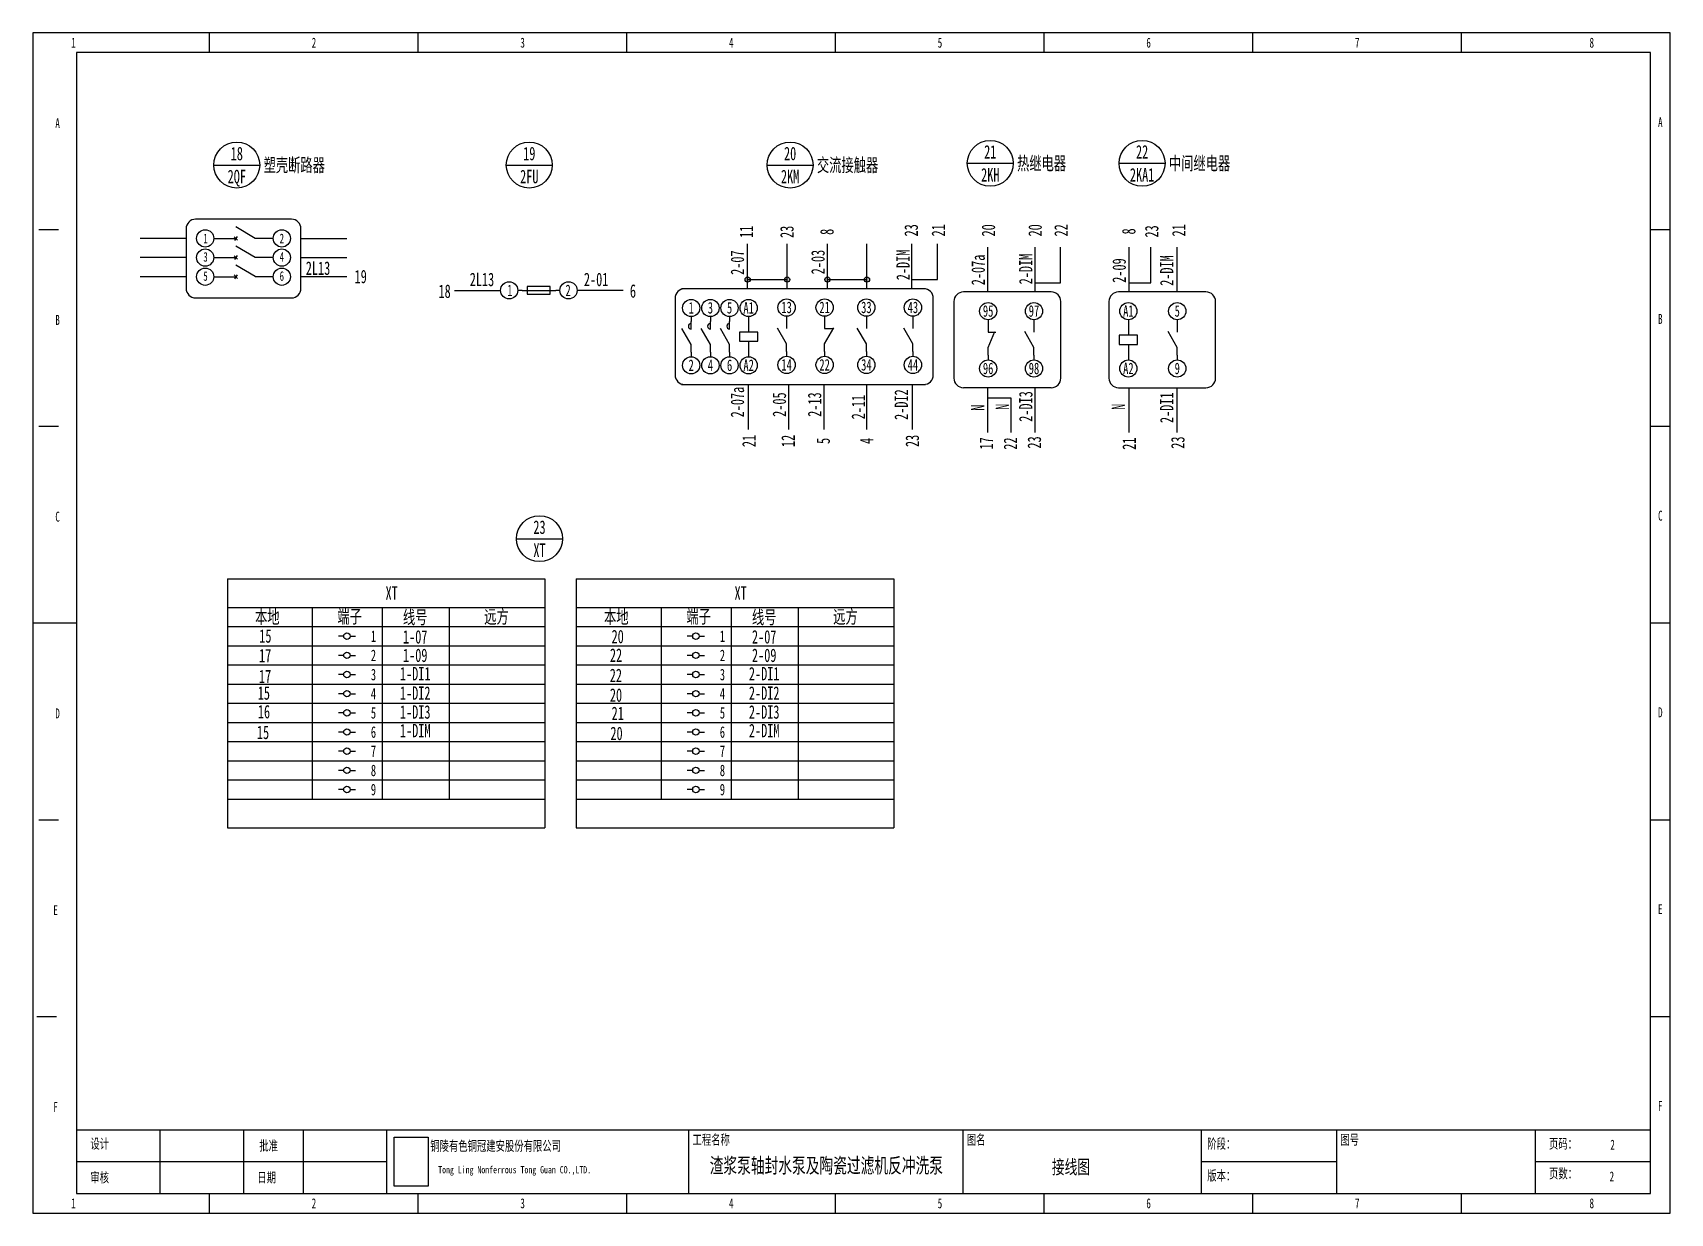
# Model space of a CAD drawing. Header units: millimetres. Extents: x 401220 to 2750366, y -101310 to 943175.
# Drawn here: x 1241176 to 1298163, y -101310 to -60230 of the extents above; entities that cross this region are included whole.
import ezdxf
from ezdxf.enums import TextEntityAlignment as Align

# ---------------------------------------------------------------- set-up
doc = ezdxf.new("R2010")
doc.units = ezdxf.units.MM
doc.layers.add('SW', color=8, linetype='Continuous', lineweight=20)
doc.styles.add('ROM-S', font='NSimSun.ttf', dxfattribs={"width": 0.67})
doc.styles.add('标准', font='NSimSun.ttf', dxfattribs={"width": 0.667})

msp = doc.modelspace()

# ---------------------------------------------------------------- hatches: boundary and pattern name
h = msp.add_hatch(color=256)
h.dxf.hatch_style = 1
h.paths.add_polyline_path([(1266055, -68727), (1266055, -68817.2), (1266145.1, -68817.2, 0.4142136)])
h.paths.add_polyline_path([(1266145.1, -68817.2), (1266055, -68817.2), (1266055, -68907.4, 0.4142136)])
h.paths.add_polyline_path([(1266055, -68817.2), (1266055, -68727, 0.4142136), (1265964.8, -68817.2, 0.4142136), (1266055, -68907.4)])
h.paths.add_polyline_path([(1267430.1, -68727, 0.4142136), (1267340, -68817.2), (1267430.1, -68817.2)])
h.paths.add_polyline_path([(1267430.1, -68817.2), (1267340, -68817.2, 0.4142136), (1267430.1, -68907.4)])
h.paths.add_polyline_path([(1267520.3, -68817.2, 0.4142136), (1267430.1, -68727), (1267430.1, -68907.4, 0.4142136)])
h = msp.add_hatch(color=256)
h.dxf.hatch_style = 1
h.paths.add_polyline_path([(1268832.5, -68727), (1268832.5, -68817.2), (1268922.6, -68817.2, 0.4142136)])
h.paths.add_polyline_path([(1268922.6, -68817.2), (1268832.5, -68817.2), (1268832.5, -68907.4, 0.4142136)])
h.paths.add_polyline_path([(1268832.5, -68817.2), (1268832.5, -68727, 0.4142136), (1268742.3, -68817.2, 0.4142136), (1268832.5, -68907.4)])
h.paths.add_polyline_path([(1270207.6, -68727, 0.4142136), (1270117.5, -68817.2), (1270207.6, -68817.2)])
h.paths.add_polyline_path([(1270207.6, -68817.2), (1270117.5, -68817.2, 0.4142136), (1270207.6, -68907.4)])
h.paths.add_polyline_path([(1270297.8, -68817.2, 0.4142136), (1270207.6, -68727), (1270207.6, -68907.4, 0.4142136)])

# ---------------------------------------------------------------- linework, layer by layer
at = {"ltscale": 4}
for p, q in [((1247331.5, -60921.7), (1247331.5, -60230.1)), ((1254593.2, -60921.7), (1254593.2, -60230.1)), ((1261854.8, -60921.7), (1261854.8, -60230.1)), ((1269116.4, -60921.7), (1269116.4, -60230.1)), ((1276378.1, -60921.7), (1276378.1, -60230.1)), ((1283639.7, -60921.7), (1283639.7, -60230.1)), ((1290901.3, -60921.7), (1290901.3, -60230.1)), ((1241383.9, -67076.7), (1242075.5, -67076.7)), ((1297471.4, -67076.7), (1298163, -67076.7)), ((1241383.9, -73923.4), (1242075.5, -73923.4)), ((1297471.4, -73923.4), (1298163, -73923.4)), ((1241176.4, -80770.1), (1242697.9, -80770.1)), ((1297471.4, -80770.1), (1298163, -80770.1)), ((1251999, -81228.5), (1251811.5, -81228.5)), ((1252224, -81228.5), (1252411.5, -81228.5)), ((1264143.8, -81228.5), (1263956.3, -81228.5)), ((1264368.8, -81228.5), (1264556.3, -81228.5)), ((1251999, -81895.5), (1251811.5, -81895.5)), ((1252224, -81895.5), (1252411.5, -81895.5)), ((1264143.8, -81895.5), (1263956.3, -81895.5)), ((1264368.8, -81895.5), (1264556.3, -81895.5)), ((1251999, -82562.5), (1251811.5, -82562.5)), ((1252224, -82562.5), (1252411.5, -82562.5)), ((1264143.8, -82562.5), (1263956.3, -82562.5)), ((1264368.8, -82562.5), (1264556.3, -82562.5)), ((1251999, -83229.5), (1251811.5, -83229.5)), ((1251999, -83229.5), (1251811.5, -83229.5)), ((1252224, -83229.5), (1252411.5, -83229.5)), ((1252224, -83229.5), (1252411.5, -83229.5)), ((1264143.8, -83229.5), (1263956.3, -83229.5)), ((1264143.8, -83229.5), (1263956.3, -83229.5)), ((1264368.8, -83229.5), (1264556.3, -83229.5)), ((1264368.8, -83229.5), (1264556.3, -83229.5)), ((1251999, -83896.5), (1251811.5, -83896.5)), ((1252224, -83896.5), (1252411.5, -83896.5)), ((1264143.8, -83896.5), (1263956.3, -83896.5)), ((1264368.8, -83896.5), (1264556.3, -83896.5)), ((1251999, -84563.5), (1251811.5, -84563.5)), ((1252224, -84563.5), (1252411.5, -84563.5)), ((1264143.8, -84563.5), (1263956.3, -84563.5)), ((1264368.8, -84563.5), (1264556.3, -84563.5)), ((1251999, -85230.4), (1251811.5, -85230.4)), ((1252224, -85230.4), (1252411.5, -85230.4)), ((1264143.8, -85230.4), (1263956.3, -85230.4)), ((1264368.8, -85230.4), (1264556.3, -85230.4)), ((1251999, -85897.4), (1251811.5, -85897.4)), ((1252224, -85897.4), (1252411.5, -85897.4)), ((1264143.8, -85897.4), (1263956.3, -85897.4)), ((1264368.8, -85897.4), (1264556.3, -85897.4)), ((1251999, -86564.4), (1251811.5, -86564.4)), ((1252224, -86564.4), (1252411.5, -86564.4)), ((1264143.8, -86564.4), (1263956.3, -86564.4)), ((1264368.8, -86564.4), (1264556.3, -86564.4)), ((1241383.9, -87616.8), (1242075.5, -87616.8)), ((1297471.4, -87616.8), (1298163, -87616.8)), ((1241314.8, -94463.5), (1242006.3, -94463.5)), ((1297471.4, -94463.5), (1298163, -94463.5)), ((1242697.9, -98405.5), (1297471.4, -98405.5)), ((1245602.6, -98405.5), (1245602.6, -100618.6)), ((1248507.2, -98405.5), (1248507.2, -100618.6)), ((1250582, -98405.5), (1250582, -100618.6)), ((1253486.6, -98405.5), (1253486.6, -100618.6)), ((1263998.7, -98405.5), (1263998.7, -100618.6)), ((1273542.6, -98405.5), (1273542.6, -100618.6)), ((1281841.6, -98405.5), (1281841.6, -100618.6)), ((1286544.4, -98405.5), (1286544.4, -100618.6)), ((1293460.2, -98405.5), (1293460.2, -100618.6)), ((1242697.9, -99512), (1253486.6, -99512)), ((1281841.6, -99512), (1286544.4, -99512)), ((1293460.2, -99512), (1297471.4, -99512)), ((1247331.5, -101310.2), (1247331.5, -100618.6)), ((1254593.2, -101310.2), (1254593.2, -100618.6)), ((1261854.8, -101310.2), (1261854.8, -100618.6)), ((1269116.4, -101310.2), (1269116.4, -100618.6)), ((1276378.1, -101310.2), (1276378.1, -100618.6)), ((1283639.7, -101310.2), (1283639.7, -100618.6)), ((1290901.3, -101310.2), (1290901.3, -100618.6))]:
    msp.add_line(p, q, dxfattribs=at)
for p, q in [((1247477.9, -64832.7), (1249077.8, -64832.7)), ((1257656, -64832.7), (1259255.9, -64832.7)), ((1266733.6, -64832.7), (1268333.5, -64832.7)), ((1273699.1, -64774), (1275298.9, -64774)), ((1278983.3, -64774), (1280583.2, -64774)), ((1246511.8, -67053.2), (1246511.8, -69122.4)), ((1250178.1, -66719.9), (1246845.1, -66719.9)), ((1248913.8, -67386.5), (1248247.2, -66986.6)), ((1250511.4, -69122.4), (1250511.4, -67053.2)), ((1246511.8, -67386.5), (1244911.9, -67386.5)), ((1247478.3, -67386.5), (1248247.2, -67386.5)), ((1248303.7, -67446.1), (1248190.8, -67327)), ((1248292.7, -67318), (1248203.2, -67458.6)), ((1248913.1, -68051.3), (1248246.5, -67651.4)), ((1249544.8, -67386.5), (1248913.8, -67386.5)), ((1250511.4, -67384.4), (1252111.3, -67384.4)), ((1266055, -69138.4), (1266055, -67576.4)), ((1267433, -69138.4), (1267433, -67576.4)), ((1268832.5, -69138.4), (1268832.5, -67576.4)), ((1270207.6, -69138.4), (1270207.6, -67576.4)), ((1271774, -69138.4), (1271774, -67576.4)), ((1272662.7, -68817.2), (1272662.7, -67576.4)), ((1274419.3, -69248.9), (1274419.3, -67686.9)), ((1276058.8, -69248.9), (1276058.8, -67686.9)), ((1276947.5, -68927.7), (1276947.5, -67686.9)), ((1279336.4, -69248.9), (1279336.4, -67686.9)), ((1280081.5, -68927.7), (1280081.5, -67686.9)), ((1281000.5, -69248.9), (1281000.5, -67686.9)), ((1246511.8, -68053.1), (1244911.9, -68053.1)), ((1247478.3, -68053.1), (1248247.2, -68053.1)), ((1248303, -68110.9), (1248190.1, -67991.8)), ((1248292, -67982.8), (1248202.5, -68123.5)), ((1248913.8, -68717.9), (1248247.2, -68318)), ((1249544.8, -68053.1), (1248913.8, -68053.1)), ((1250511.4, -68051), (1252111.3, -68051)), ((1246511.8, -68719.7), (1244911.9, -68719.7)), ((1247478.3, -68719.7), (1248247.2, -68719.7)), ((1248303.7, -68777.5), (1248190.8, -68658.4)), ((1248292.7, -68649.4), (1248203.2, -68790.1)), ((1249544.8, -68719.7), (1248913.8, -68719.7)), ((1250511.4, -68717.6), (1252111.3, -68717.6)), ((1266055, -68817.2), (1267430.1, -68817.2)), ((1268832.5, -68817.2), (1270207.6, -68817.2)), ((1271774, -68817.2), (1272662.7, -68817.2)), ((1276058.8, -68927.7), (1276947.5, -68927.7)), ((1279336.4, -68927.7), (1280081.5, -68927.7)), ((1246845.1, -69455.7), (1250178.1, -69455.7)), ((1257457.2, -69212.1), (1255857.4, -69212.1)), ((1258203.8, -69194), (1258056.2, -69194)), ((1258203.8, -69194), (1258387.2, -69194)), ((1258387.2, -69060.7), (1258387.2, -69327.3)), ((1259187.2, -69060.7), (1258387.2, -69060.7)), ((1258387.2, -69194), (1259187.2, -69194)), ((1258387.2, -69327.3), (1259187.2, -69327.3)), ((1259187.2, -69327.3), (1259187.2, -69060.7)), ((1259187.2, -69194), (1259379.9, -69194)), ((1259522.8, -69194), (1259379.9, -69194)), ((1260122.3, -69193.4), (1261722.2, -69193.4)), ((1263530, -69471.7), (1263530, -72138.1)), ((1268832.5, -69138.4), (1263751.7, -69138.4)), ((1270564.8, -69138.4), (1265484, -69138.4)), ((1272183.4, -69138.4), (1267102.6, -69138.4)), ((1272183.4, -69138.4), (1267364, -69138.4)), ((1272516.7, -72138.1), (1272516.7, -69471.7)), ((1276622, -69248.9), (1273565.6, -69248.9)), ((1282006.2, -69248.9), (1278963.8, -69248.9)), ((1267411.1, -70093.1), (1267411.1, -70258.9)), ((1268734.2, -70093.1), (1268734.2, -70258.9)), ((1270187.4, -70093.1), (1270187.4, -70258.9)), ((1271806.4, -70093.1), (1271806.4, -70258.9)), ((1273232.3, -69582.2), (1273232.3, -72248.6)), ((1276955.3, -72248.6), (1276955.3, -69582.2)), ((1278630.5, -69582.2), (1278630.5, -72248.6)), ((1282339.5, -72248.6), (1282339.5, -69582.2)), ((1264090.1, -71073.9), (1263770.1, -70519.7)), ((1264090.1, -70108.1), (1264090.1, -70273.9)), ((1264090.1, -70540.6), (1264090.1, -70273.9)), ((1264759.1, -71073.9), (1264439.1, -70519.7)), ((1264759.1, -70108.1), (1264759.1, -70273.9)), ((1264759.1, -70540.6), (1264759.1, -70273.9)), ((1265425.7, -71073.9), (1265105.7, -70519.7)), ((1265425.7, -70108.1), (1265425.7, -70273.9)), ((1265425.7, -70540.6), (1265425.7, -70273.9)), ((1265769.9, -70647.2), (1265769.9, -70967.2)), ((1266409.9, -70647.2), (1265769.9, -70647.2)), ((1266089.9, -70108.1), (1266089.9, -70273.9)), ((1266089.9, -70273.9), (1266089.9, -70647.2)), ((1266409.9, -70967.2), (1266409.9, -70647.2)), ((1267411.1, -71058.9), (1267091.1, -70504.7)), ((1267411.1, -70258.9), (1267411.1, -70525.6)), ((1268734.2, -70258.9), (1268734.2, -70525.6)), ((1268734.2, -71058.9), (1269059.5, -70495.4)), ((1268734.2, -70525.6), (1269042.1, -70525.6)), ((1270187.4, -71058.9), (1269867.4, -70504.7)), ((1270187.4, -70258.9), (1270187.4, -70525.6)), ((1271806.4, -71058.9), (1271486.4, -70504.7)), ((1271806.4, -70258.9), (1271806.4, -70525.6)), ((1274424.8, -70218.6), (1274424.8, -70384.4)), ((1274424.8, -70384.4), (1274424.8, -70651.1)), ((1274424.8, -71184.4), (1274659.1, -70630.2)), ((1274424.8, -70651.1), (1274695.3, -70651.1)), ((1276019.6, -71184.4), (1275699.6, -70630.2)), ((1276019.6, -70218.6), (1276019.6, -70384.4)), ((1276019.6, -70384.4), (1276019.6, -70651.1)), ((1279305, -70218.6), (1279305, -70384.4)), ((1279305, -70384.4), (1279305, -70757.7)), ((1281006, -71184.4), (1280686.1, -70630.2)), ((1281006, -70218.6), (1281006, -70384.4)), ((1281006, -70384.4), (1281006, -70651.1)), ((1264090.1, -71340.5), (1264090.1, -71073.9)), ((1264759.1, -71340.5), (1264759.1, -71073.9)), ((1265425.7, -71340.5), (1265425.7, -71073.9)), ((1265769.9, -70967.2), (1266409.9, -70967.2)), ((1266089.9, -70967.2), (1266089.9, -71340.5)), ((1267411.1, -71325.5), (1267411.1, -71058.9)), ((1268734.2, -71325.5), (1268734.2, -71058.9)), ((1270187.4, -71325.5), (1270187.4, -71058.9)), ((1271806.4, -71325.5), (1271806.4, -71058.9)), ((1274424.8, -71451), (1274424.8, -71184.4)), ((1276019.6, -71451), (1276019.6, -71184.4)), ((1278985, -70757.7), (1278985, -71077.7)), ((1279625, -70757.7), (1278985, -70757.7)), ((1278985, -71077.7), (1279625, -71077.7)), ((1279305, -71077.7), (1279305, -71451)), ((1279625, -71077.7), (1279625, -70757.7)), ((1281006, -71451), (1281006, -71184.4)), ((1264090.1, -71340.5), (1264090.1, -71503.7)), ((1264759.1, -71340.5), (1264759.1, -71503.7)), ((1265425.7, -71340.5), (1265425.7, -71503.7)), ((1266089.9, -71340.5), (1266089.9, -71503.7)), ((1267411.1, -71325.5), (1267411.1, -71488.7)), ((1268734.2, -71325.5), (1268734.2, -71488.7)), ((1270187.4, -71325.5), (1270187.4, -71488.7)), ((1271806.4, -71325.5), (1271806.4, -71488.7)), ((1274424.8, -71451), (1274424.8, -71614.2)), ((1276019.6, -71451), (1276019.6, -71614.2)), ((1279305, -71451), (1279305, -71614.2)), ((1281006, -71451), (1281006, -71614.2)), ((1263751.7, -72471.4), (1268897.9, -72471.4)), ((1265484, -72471.4), (1270630.2, -72471.4)), ((1266087.3, -74033.4), (1266087.3, -72471.4)), ((1267102.6, -72471.4), (1272248.8, -72471.4)), ((1267364, -72471.4), (1272183.4, -72471.4)), ((1267489.7, -74033.4), (1267489.7, -72471.4)), ((1268715.4, -74033.4), (1268715.4, -72471.4)), ((1270207.6, -74033.4), (1270207.6, -72471.4)), ((1271793.6, -74033.4), (1271793.6, -72471.4)), ((1276622, -72581.9), (1273565.6, -72581.9)), ((1274419.3, -74143.9), (1274419.3, -72581.9)), ((1274419.3, -72934.8), (1275213.2, -72934.8)), ((1275213.2, -72934.8), (1275213.2, -74143.9)), ((1276058.8, -74143.9), (1276058.8, -72581.9)), ((1278963.8, -72581.9), (1282006.2, -72581.9)), ((1279336.4, -74143.9), (1279336.4, -72581.9)), ((1281000.5, -74143.9), (1281000.5, -72581.9)), ((1258011.6, -77835.4), (1259611.5, -77835.4)), ((1242697.9, -78907.8), (1242697.9, -80794.2)), ((1247948.2, -79228.7), (1247948.2, -80229.2)), ((1247948.2, -79228.7), (1258620.1, -79228.7)), ((1248330.6, -79228.7), (1259002.5, -79228.7)), ((1259002.5, -79228.7), (1259002.5, -80229.2)), ((1260093, -79228.7), (1260093, -80229.2)), ((1260093, -79228.7), (1270764.9, -79228.7)), ((1260475.4, -79228.7), (1271147.3, -79228.7)), ((1271147.3, -79228.7), (1271147.3, -80229.2)), ((1247948.2, -80229.2), (1259002.5, -80229.2)), ((1247948.2, -80229.2), (1247948.2, -80896.2)), ((1250898.8, -80229.2), (1250898.8, -80896.2)), ((1253333.1, -80229.2), (1253333.1, -80896.2)), ((1255668.6, -80229.2), (1255668.6, -80896.2)), ((1259002.5, -80229.2), (1259002.5, -80896.2)), ((1260093, -80229.2), (1271147.3, -80229.2)), ((1260093, -80229.2), (1260093, -80896.2)), ((1263043.6, -80229.2), (1263043.6, -80896.2)), ((1265477.9, -80229.2), (1265477.9, -80896.2)), ((1267813.4, -80229.2), (1267813.4, -80896.2)), ((1271147.3, -80229.2), (1271147.3, -80896.2)), ((1247948.2, -80896.2), (1247948.2, -81563.2)), ((1247948.2, -80896.2), (1247948.2, -81563.2)), ((1247948.2, -80896.2), (1258620.1, -80896.2)), ((1248330.6, -80896.2), (1259002.5, -80896.2)), ((1250898.8, -80896.2), (1250898.8, -81563.2)), ((1253333.1, -80896.2), (1253333.1, -81563.2)), ((1255667.5, -80896.2), (1255667.5, -81563.2)), ((1259002.5, -80896.2), (1259002.5, -81563.2)), ((1259002.5, -80896.2), (1259002.5, -81563.2)), ((1260093, -80896.2), (1260093, -81563.2)), ((1260093, -80896.2), (1260093, -81563.2)), ((1260093, -80896.2), (1270764.9, -80896.2)), ((1260475.4, -80896.2), (1271147.3, -80896.2)), ((1263043.6, -80896.2), (1263043.6, -81563.2)), ((1265477.9, -80896.2), (1265477.9, -81563.2)), ((1267812.3, -80896.2), (1267812.3, -81563.2)), ((1271147.3, -80896.2), (1271147.3, -81563.2)), ((1271147.3, -80896.2), (1271147.3, -81563.2)), ((1247948.2, -81563.2), (1247948.2, -82230.2)), ((1247948.2, -81563.2), (1247948.2, -82230.2)), ((1247948.2, -81563.2), (1258620.1, -81563.2)), ((1248330.6, -81563.2), (1259002.5, -81563.2)), ((1250898.8, -81563.2), (1250898.8, -82230.2)), ((1253333.1, -81563.2), (1253333.1, -82230.2)), ((1255667.5, -81563.2), (1255667.5, -82230.2)), ((1259002.5, -81563.2), (1259002.5, -82230.2)), ((1259002.5, -81563.2), (1259002.5, -82230.2)), ((1260093, -81563.2), (1260093, -82230.2)), ((1260093, -81563.2), (1260093, -82230.2)), ((1260093, -81563.2), (1270764.9, -81563.2)), ((1260475.4, -81563.2), (1271147.3, -81563.2)), ((1263043.6, -81563.2), (1263043.6, -82230.2)), ((1265477.9, -81563.2), (1265477.9, -82230.2)), ((1267812.3, -81563.2), (1267812.3, -82230.2)), ((1271147.3, -81563.2), (1271147.3, -82230.2)), ((1271147.3, -81563.2), (1271147.3, -82230.2)), ((1247948.2, -82230.2), (1247948.2, -82897.1)), ((1247948.2, -82230.2), (1247948.2, -82897.1)), ((1247948.2, -82230.2), (1258620.1, -82230.2)), ((1248330.6, -82230.2), (1259002.5, -82230.2)), ((1250898.8, -82230.2), (1250898.8, -82897.1)), ((1253333.1, -82230.2), (1253333.1, -82897.1)), ((1255667.5, -82230.2), (1255667.5, -82897.1)), ((1259002.5, -82230.2), (1259002.5, -82897.1)), ((1259002.5, -82230.2), (1259002.5, -82897.1)), ((1260093, -82230.2), (1260093, -82897.1)), ((1260093, -82230.2), (1260093, -82897.1)), ((1260093, -82230.2), (1270764.9, -82230.2)), ((1260475.4, -82230.2), (1271147.3, -82230.2)), ((1263043.6, -82230.2), (1263043.6, -82897.1)), ((1265477.9, -82230.2), (1265477.9, -82897.1)), ((1267812.3, -82230.2), (1267812.3, -82897.1)), ((1271147.3, -82230.2), (1271147.3, -82897.1)), ((1271147.3, -82230.2), (1271147.3, -82897.1)), ((1247948.2, -82897.1), (1247948.2, -83564.1)), ((1247948.2, -82897.1), (1247948.2, -83564.1)), ((1247948.2, -82897.1), (1258620.1, -82897.1)), ((1248330.6, -82897.1), (1259002.5, -82897.1)), ((1250898.8, -82897.1), (1250898.8, -83564.1)), ((1253333.1, -82897.1), (1253333.1, -83564.1)), ((1255667.5, -82897.1), (1255667.5, -83564.1)), ((1259002.5, -82897.1), (1259002.5, -83564.1)), ((1259002.5, -82897.1), (1259002.5, -83564.1)), ((1260093, -82897.1), (1260093, -83564.1)), ((1260093, -82897.1), (1260093, -83564.1)), ((1260093, -82897.1), (1270764.9, -82897.1)), ((1260475.4, -82897.1), (1271147.3, -82897.1)), ((1263043.6, -82897.1), (1263043.6, -83564.1)), ((1265477.9, -82897.1), (1265477.9, -83564.1)), ((1267812.3, -82897.1), (1267812.3, -83564.1)), ((1271147.3, -82897.1), (1271147.3, -83564.1)), ((1271147.3, -82897.1), (1271147.3, -83564.1)), ((1247948.2, -83564.1), (1247948.2, -84231.1)), ((1247948.2, -83564.1), (1247948.2, -84231.1)), ((1247948.2, -83564.1), (1258620.1, -83564.1)), ((1248330.6, -83564.1), (1259002.5, -83564.1)), ((1250898.8, -83564.1), (1250898.8, -84231.1)), ((1253333.1, -83564.1), (1253333.1, -84231.1)), ((1255667.5, -83564.1), (1255667.5, -84231.1)), ((1259002.5, -83564.1), (1259002.5, -84231.1)), ((1259002.5, -83564.1), (1259002.5, -84231.1)), ((1260093, -83564.1), (1260093, -84231.1)), ((1260093, -83564.1), (1260093, -84231.1)), ((1260093, -83564.1), (1270764.9, -83564.1)), ((1260475.4, -83564.1), (1271147.3, -83564.1)), ((1263043.6, -83564.1), (1263043.6, -84231.1)), ((1265477.9, -83564.1), (1265477.9, -84231.1)), ((1267812.3, -83564.1), (1267812.3, -84231.1)), ((1271147.3, -83564.1), (1271147.3, -84231.1)), ((1271147.3, -83564.1), (1271147.3, -84231.1)), ((1247948.2, -84231.1), (1247948.2, -84898.1)), ((1247948.2, -84231.1), (1247948.2, -84898.1)), ((1247948.2, -84231.1), (1258620.1, -84231.1)), ((1248330.6, -84231.1), (1259002.5, -84231.1)), ((1250898.8, -84231.1), (1250898.8, -84898.1)), ((1253333.1, -84231.1), (1253333.1, -84898.1)), ((1255667.5, -84231.1), (1255667.5, -84898.1)), ((1259002.5, -84231.1), (1259002.5, -84898.1)), ((1259002.5, -84231.1), (1259002.5, -84898.1)), ((1260093, -84231.1), (1260093, -84898.1)), ((1260093, -84231.1), (1260093, -84898.1)), ((1260093, -84231.1), (1270764.9, -84231.1)), ((1260475.4, -84231.1), (1271147.3, -84231.1)), ((1263043.6, -84231.1), (1263043.6, -84898.1)), ((1265477.9, -84231.1), (1265477.9, -84898.1)), ((1267812.3, -84231.1), (1267812.3, -84898.1)), ((1271147.3, -84231.1), (1271147.3, -84898.1)), ((1271147.3, -84231.1), (1271147.3, -84898.1)), ((1247948.2, -84898.1), (1247948.2, -85565.1)), ((1247948.2, -84898.1), (1247948.2, -85565.1)), ((1247948.2, -84898.1), (1258620.1, -84898.1)), ((1248330.6, -84898.1), (1259002.5, -84898.1)), ((1250898.8, -84898.1), (1250898.8, -85565.1)), ((1253333.1, -84898.1), (1253333.1, -85565.1)), ((1255667.5, -84898.1), (1255667.5, -85565.1)), ((1259002.5, -84898.1), (1259002.5, -85565.1)), ((1260093, -84898.1), (1260093, -85565.1)), ((1260093, -84898.1), (1260093, -85565.1)), ((1260093, -84898.1), (1270764.9, -84898.1)), ((1260475.4, -84898.1), (1271147.3, -84898.1)), ((1263043.6, -84898.1), (1263043.6, -85565.1)), ((1265477.9, -84898.1), (1265477.9, -85565.1)), ((1267812.3, -84898.1), (1267812.3, -85565.1)), ((1271147.3, -84898.1), (1271147.3, -85565.1)), ((1247948.2, -85565.1), (1247948.2, -86232.1)), ((1247948.2, -85565.1), (1247948.2, -86232.1)), ((1247948.2, -85565.1), (1258620.1, -85565.1)), ((1248330.6, -85565.1), (1259002.5, -85565.1)), ((1250898.8, -85565.1), (1250898.8, -86232.1)), ((1253333.1, -85565.1), (1253333.1, -86232.1)), ((1255667.5, -85565.1), (1255667.5, -86232.1)), ((1259002.5, -85565.1), (1259002.5, -86232.1)), ((1260093, -85565.1), (1260093, -86232.1)), ((1260093, -85565.1), (1260093, -86232.1)), ((1260093, -85565.1), (1270764.9, -85565.1)), ((1260475.4, -85565.1), (1271147.3, -85565.1)), ((1263043.6, -85565.1), (1263043.6, -86232.1)), ((1265477.9, -85565.1), (1265477.9, -86232.1)), ((1267812.3, -85565.1), (1267812.3, -86232.1)), ((1271147.3, -85565.1), (1271147.3, -86232.1)), ((1247948.2, -86232.1), (1247948.2, -86899.1)), ((1247948.2, -86232.1), (1247948.2, -86899.1)), ((1247948.2, -86232.1), (1258620.1, -86232.1)), ((1248330.6, -86232.1), (1259002.5, -86232.1)), ((1250898.8, -86232.1), (1250898.8, -86899.1)), ((1253333.1, -86232.1), (1253333.1, -86899.1)), ((1255667.5, -86232.1), (1255667.5, -86899.1)), ((1259002.5, -86232.1), (1259002.5, -86899.1)), ((1259002.5, -86232.1), (1259002.5, -86899.1)), ((1260093, -86232.1), (1260093, -86899.1)), ((1260093, -86232.1), (1260093, -86899.1)), ((1260093, -86232.1), (1270764.9, -86232.1)), ((1260475.4, -86232.1), (1271147.3, -86232.1)), ((1263043.6, -86232.1), (1263043.6, -86899.1)), ((1265477.9, -86232.1), (1265477.9, -86899.1)), ((1267812.3, -86232.1), (1267812.3, -86899.1)), ((1271147.3, -86232.1), (1271147.3, -86899.1)), ((1271147.3, -86232.1), (1271147.3, -86899.1)), ((1247948.2, -86899.1), (1247948.2, -87566.1)), ((1247948.2, -86899.1), (1247948.2, -87566.1)), ((1247948.2, -86899.1), (1247948.2, -87899.6)), ((1247948.2, -86899.1), (1259002.5, -86899.1)), ((1259002.5, -86899.1), (1259002.5, -87566.1)), ((1259002.5, -86899.1), (1259002.5, -87566.1)), ((1259002.5, -86899.1), (1259002.5, -87899.6)), ((1260093, -86899.1), (1260093, -87566.1)), ((1260093, -86899.1), (1260093, -87566.1)), ((1260093, -86899.1), (1260093, -87899.6)), ((1260093, -86899.1), (1271147.3, -86899.1)), ((1271147.3, -86899.1), (1271147.3, -87566.1)), ((1271147.3, -86899.1), (1271147.3, -87566.1)), ((1271147.3, -86899.1), (1271147.3, -87899.6)), ((1247948.2, -87232.6), (1247948.2, -87899.6)), ((1247948.2, -87232.6), (1247948.2, -87899.6)), ((1260093, -87232.6), (1260093, -87899.6)), ((1260093, -87232.6), (1260093, -87899.6)), ((1247948.2, -87899.6), (1258620.1, -87899.6)), ((1248330.6, -87899.6), (1259002.5, -87899.6)), ((1260093, -87899.6), (1270764.9, -87899.6)), ((1260475.4, -87899.6), (1271147.3, -87899.6))]:
    msp.add_line(p, q)
for points in [[(1241176.4, -101310.2), (1298163, -101310.2), (1298163, -60230.1), (1241176.4, -60230.1)], [(1242697.9, -100618.6), (1297471.4, -100618.6), (1297471.4, -60921.7), (1242697.9, -60921.7)]]:
    msp.add_lwpolyline(points, close=True, dxfattribs=at)
msp.add_lwpolyline([(1253757.2, -98656.9), (1254937.5, -98656.9), (1254937.5, -100367.7), (1253757.2, -100367.7)], close=True)
for centre, radius in [((1248277.9, -64832.7), 799.9), ((1258455.9, -64832.7), 799.9), ((1267533.5, -64832.7), 799.9), ((1274499, -64774), 799.9), ((1279783.2, -64774), 799.9), ((1247178.4, -67386.5), 300), ((1249844.8, -67386.5), 300), ((1247178.4, -68053.1), 300), ((1249844.8, -68053.1), 300), ((1247178.4, -68719.7), 300), ((1249844.8, -68719.7), 300), ((1257756.3, -69194), 300), ((1259822.8, -69194), 300), ((1266055, -68817.2), 90.2), ((1267430.1, -68817.2), 90.2), ((1268832.5, -68817.2), 90.2), ((1270207.6, -68817.2), 90.2), ((1264090.1, -69808.1), 300), ((1264759.1, -69808.1), 300), ((1265425.7, -69808.1), 300), ((1266089.9, -69808.1), 300), ((1267411.1, -69793.1), 300), ((1268734.2, -69793.1), 300), ((1270187.4, -69793.1), 300), ((1271806.4, -69793.1), 300), ((1274424.8, -69918.6), 300), ((1276019.6, -69918.6), 300), ((1279305, -69918.6), 300), ((1281006, -69918.6), 300), ((1264090.1, -71803.6), 300), ((1264759.1, -71803.6), 300), ((1265425.7, -71803.6), 300), ((1266089.9, -71803.6), 300), ((1267411.1, -71788.6), 300), ((1268734.2, -71788.6), 300), ((1270187.4, -71788.6), 300), ((1271806.4, -71788.6), 300), ((1274424.8, -71914.1), 300), ((1276019.6, -71914.1), 300), ((1279305, -71914.1), 300), ((1281006, -71914.1), 300), ((1258811.5, -77835.4), 799.9)]:
    msp.add_circle(centre, radius)
for centre in [(1252111.5, -81228.5), (1264256.3, -81228.5), (1252111.5, -81895.5), (1264256.3, -81895.5), (1252111.5, -82562.5), (1264256.3, -82562.5), (1252111.5, -83229.5), (1252111.5, -83229.5), (1264256.3, -83229.5), (1264256.3, -83229.5), (1252111.5, -83896.5), (1264256.3, -83896.5), (1252111.5, -84563.5), (1264256.3, -84563.5), (1252111.5, -85230.4), (1264256.3, -85230.4), (1252111.5, -85897.4), (1264256.3, -85897.4), (1252111.5, -86564.4), (1264256.3, -86564.4)]:
    msp.add_circle(centre, 112.5, dxfattribs=at)
for centre, radius, start, end in [((1246845.1, -67053.2), 333.3, 90, 180), ((1250178.1, -67053.2), 333.3, 0, 90), ((1246845.1, -69122.4), 333.3, 180, 270), ((1250178.1, -69122.4), 333.3, 270, 0), ((1263863.3, -69471.7), 333.3, 90, 180), ((1272183.4, -69471.7), 333.3, 0, 90), ((1273565.6, -69582.2), 333.3, 90, 180), ((1276622, -69582.2), 333.3, 0, 90), ((1278963.8, -69582.2), 333.3, 90, 180), ((1282006.2, -69582.2), 333.3, 0, 90), ((1264090.1, -70444.6), 96, 90, 270), ((1264759.1, -70444.6), 96, 90, 270), ((1265425.7, -70444.6), 96, 90, 270), ((1263863.3, -72138.1), 333.3, 180, 270), ((1272183.4, -72138.1), 333.3, 270, 0), ((1273565.6, -72248.6), 333.3, 180, 270), ((1276622, -72248.6), 333.3, 270, 0), ((1278963.8, -72248.6), 333.3, 180, 270), ((1282006.2, -72248.6), 333.3, 270, 0)]:
    msp.add_arc(centre, radius, start, end)

# ---------------------------------------------------------------- texts
at = {"style": 'ROM-S', "width": 0.67}
for s, p in [('1', (1242594.2, -60852.5)), ('2', (1250962.4, -60852.5)), ('3', (1258224, -60852.5)), ('4', (1265485.6, -60852.5)), ('5', (1272747.3, -60852.5)), ('6', (1280008.9, -60852.5)), ('7', (1287270.5, -60852.5)), ('8', (1295431.2, -60852.5)), ('A', (1242040.9, -63653.4)), ('A', (1297817.2, -63618.8)), ('B', (1242040.9, -70500.1)), ('B', (1297817.2, -70465.5)), ('C', (1242040.9, -77346.8)), ('C', (1297817.2, -77312.2)), ('D', (1242040.9, -84193.5)), ('D', (1297817.2, -84158.9)), ('E', (1241971.8, -91040.1)), ('E', (1297817.2, -91005.6)), ('F', (1241971.8, -97886.8)), ('F', (1297817.2, -97852.2)), ('1', (1242594.2, -101241)), ('2', (1250962.4, -101241)), ('3', (1258224, -101241)), ('4', (1265485.6, -101241)), ('5', (1272747.3, -101241)), ('6', (1280008.9, -101241)), ('7', (1287270.5, -101241)), ('8', (1295431.2, -101241))]:
    msp.add_text(s, height=346.5, dxfattribs=at).set_placement(p, align=Align.BOTTOM_CENTER)
for s, height, p in [('18', 466.62, (1248277.9, -64432.7)), ('19', 466.62, (1258455.9, -64432.7)), ('20', 466.62, (1267533.5, -64432.7)), ('21', 466.62, (1274499, -64374)), ('22', 466.62, (1279783.2, -64374)), ('2KH', 466.62, (1274499, -65173.9)), ('2KA1', 466.62, (1279783.2, -65173.9)), ('2QF', 466.62, (1248277.9, -65232.6)), ('2FU', 466.62, (1258455.9, -65232.6)), ('2KM', 466.62, (1267533.5, -65232.6)), ('1', 333.3, (1247188.7, -67386.5)), ('2', 333.3, (1249844.8, -67386.5)), ('3', 333.3, (1247188.7, -68029.2)), ('4', 333.3, (1249844.8, -68029.2)), ('5', 333.3, (1247188.7, -68695.8)), ('6', 333.3, (1249844.8, -68695.8)), ('19', 466.62, (1252590.4, -68713.3)), ('18', 466.62, (1255510.1, -69224.1)), ('23', 466.62, (1258811.5, -77435.4)), ('XT', 466.62, (1258811.5, -78235.3)), ('XT', 466.89, (1253666.6, -79728.9)), ('XT', 466.89, (1265811.4, -79728.9)), ('15', 466.62, (1249271.8, -81222.2)), ('1', 400.2, (1253033.6, -81229.7)), ('20', 466.62, (1261533.2, -81241.2)), ('1', 400.2, (1265178.4, -81229.7)), ('17', 466.62, (1249264.1, -81902.4)), ('2', 400.2, (1253033.6, -81896.7)), ('22', 466.62, (1261475.1, -81889.6)), ('2', 400.2, (1265178.4, -81896.7)), ('17', 466.62, (1249261.6, -82630.1)), ('3', 400.2, (1253033.6, -82563.7)), ('@N421', 0.133, (1253333.1, -82563.7)), ('22', 466.62, (1261469.5, -82592)), ('3', 400.2, (1265178.4, -82563.7)), ('@N421', 0.133, (1265477.9, -82563.7)), ('15', 466.62, (1249219.9, -83205)), ('4', 400.2, (1253033.6, -83230.6)), ('20', 466.62, (1261474.6, -83277.6)), ('4', 400.2, (1265178.4, -83230.6)), ('16', 466.62, (1249223.7, -83855.2)), ('5', 400.2, (1253033.6, -83897.6)), ('21', 466.62, (1261534, -83914.8)), ('5', 400.2, (1265178.4, -83897.6)), ('15', 466.62, (1249190.2, -84575.6)), ('6', 400.2, (1253033.6, -84564.6)), ('20', 466.62, (1261492.1, -84611.6)), ('6', 400.2, (1265178.4, -84564.6)), ('7', 400.2, (1253033.6, -85231.6)), ('7', 400.2, (1265178.4, -85231.6)), ('8', 400.2, (1253033.6, -85898.6)), ('8', 400.2, (1265178.4, -85898.6)), ('9', 400.2, (1253033.6, -86565.6)), ('9', 400.2, (1265178.4, -86565.6)), ('接线图', 485.08, (1277308.4, -99698.9))]:
    msp.add_text(s, height=height, dxfattribs=at).set_placement(p, align=Align.MIDDLE_CENTER)
for s, p in [('塑壳断路器', (1249211.1, -64832.7)), ('交流接触器', (1268466.8, -64832.7)), ('热继电器', (1275432.2, -64774)), ('中间继电器', (1280716.5, -64774))]:
    msp.add_text(s, height=466.62, dxfattribs=at).set_placement(p, align=Align.MIDDLE_LEFT)
for s, height, rotation, p in [('11', 466.62, 90, (1266243.5, -67158.4)), ('23', 466.62, 90, (1267654.6, -67158.4)), ('8', 466.6, 90, (1269045.5, -67158.4)), ('23', 466.62, 90, (1271978.5, -67105.6)), ('21', 466.62, 90, (1272925, -67105.6)), ('20', 466.62, 90, (1274666.5, -67105.6)), ('20', 466.62, 90, (1276291.6, -67105.6)), ('22', 466.62, 90, (1277195, -67105.6)), ('8', 466.6, 90, (1279549.9, -67143.4)), ('23', 466.62, 90, (1280349.3, -67143.4)), ('21', 466.62, 90, (1281293, -67105.6)), ('2-03', 466.62, 90, (1268735.5, -68211.1)), ('2-DIM', 466.62, 90, (1271697.5, -68310.4)), ('2-07', 466.62, 90, (1265930.5, -68229.3)), ('2-07a', 466.62, 90, (1274310, -68484.5)), ('2-DIM', 466.62, 90, (1275967.4, -68453.1)), ('2-09', 466.62, 90, (1279217.1, -68504.7)), ('2-DIM', 466.62, 90, (1280872.9, -68504.7)), ('2-07a', 466.62, 90, (1265930.5, -73083.3)), ('2-05', 466.62, 90, (1267390.5, -73170)), ('2-13', 466.62, 90, (1268618.5, -73170)), ('2-11', 466.62, 90, (1270139.5, -73256.6)), ('2-DI2', 466.62, 90, (1271633.3, -73170)), ('2-DI3', 466.62, 90, (1275967.4, -73236.4)), ('2-DI1', 466.62, 90, (1280872.9, -73280.5)), ('N', 466.6, 90, (1274291.7, -73280.5)), ('N', 466.6, 90, (1275150.5, -73247.6)), ('N', 466.6, 90, (1279184.7, -73247.6)), ('21', 466.62, 90, (1266333.4, -74436.1)), ('12', 466.62, 90, (1267698, -74433.6)), ('5', 466.6, 90, (1268916.8, -74433.6)), ('4', 466.6, 90, (1270427.1, -74433.6)), ('23', 466.62, 90, (1272017.7, -74433.6)), ('17', 466.62, 90, (1274591, -74518.7)), ('22', 466.62, 90, (1275432.7, -74526.8)), ('23', 466.62, 90, (1276264.5, -74486.8)), ('21', 466.62, 90, (1279565.6, -74530)), ('23', 466.62, 90, (1281257.9, -74493.5)), ('本地', 466.89, 360, (1249338.8, -80788.6)), ('端子', 466.89, 360, (1252203.4, -80775.5)), ('线号', 466.89, 360, (1254486.4, -80802)), ('远方', 466.89, 360, (1257315.1, -80784.3)), ('本地', 466.89, 360, (1261483.6, -80788.6)), ('端子', 466.89, 360, (1264348.1, -80775.5)), ('线号', 466.89, 360, (1266631.2, -80802)), ('远方', 466.89, 360, (1269459.9, -80784.3)), ('1-07', 466.89, 360, (1254486.4, -81484.7)), ('2-07', 466.89, 360, (1266631.2, -81484.7)), ('1-09', 466.89, 360, (1254486.4, -82126.9)), ('2-09', 466.89, 360, (1266631.2, -82126.9)), ('1-DI1', 466.89, 360, (1254486.4, -82767.8)), ('2-DI1', 466.89, 360, (1266631.2, -82767.8)), ('1-DI2', 466.89, 360, (1254486.4, -83442.9)), ('2-DI2', 466.89, 360, (1266631.2, -83442.9)), ('1-DI3', 466.89, 360, (1254486.4, -84099.7)), ('2-DI3', 466.89, 360, (1266631.2, -84099.7)), ('1-DIM', 466.89, 360, (1254486.4, -84747.4)), ('2-DIM', 466.89, 360, (1266631.2, -84747.4))]:
    msp.add_text(s, height=height, rotation=rotation, dxfattribs=at).set_placement(p, align=Align.CENTER)
for s, height, p in [('2L13', 466.62, (1251104.5, -68655.2)), ('2L13', 466.62, (1256809.8, -69046.7)), ('2-01', 466.62, (1260782.9, -69046.7)), ('6', 466.6, (1262064.2, -69448.4)), ('1', 400, (1264090.1, -70000.6)), ('3', 400, (1264759.1, -70000.6)), ('5', 400, (1265425.7, -70000.6)), ('A1', 399.96, (1266089.9, -70000.6)), ('13', 399.96, (1267411.1, -69985.6)), ('21', 399.96, (1268734.2, -69985.6)), ('33', 399.96, (1270187.4, -69985.6)), ('43', 399.96, (1271806.4, -69985.6)), ('95', 399.96, (1274424.8, -70111.1)), ('97', 399.96, (1276019.6, -70111.1)), ('A1', 399.96, (1279305, -70111.1)), ('5', 400, (1281006, -70111.1)), ('2', 400, (1264090.1, -71999.7)), ('4', 400, (1264759.1, -71999.7)), ('6', 400, (1265425.7, -71999.7)), ('A2', 399.96, (1266089.9, -71999.7)), ('14', 399.96, (1267411.1, -71984.7)), ('22', 399.96, (1268734.2, -71984.7)), ('34', 399.96, (1270187.4, -71984.7)), ('44', 399.96, (1271806.4, -71984.7)), ('96', 399.96, (1274424.8, -72110.2)), ('98', 399.96, (1276019.6, -72110.2)), ('A2', 399.96, (1279305, -72110.2)), ('9', 400, (1281006, -72110.2)), ('2', 346.5, (1296157.4, -99097.1)), ('2', 346.5, (1296129.7, -100203.6))]:
    msp.add_text(s, height=height, dxfattribs=at).set_placement(p, align=Align.CENTER)
for s, p in [('1', (1257687.7, -69394)), ('2', (1259716.1, -69394))]:
    msp.add_text(s, height=400, dxfattribs=at).set_placement(p)
for s, p in [('工程名称', (1264137, -99027.9)), ('图名', (1273680.9, -99027.9)), ('图号', (1286682.7, -99027.9)), ('设计', (1243182, -99166.2)), ('批准', (1249060.5, -99235.4)), ('阶段：', (1282049.1, -99166.2)), ('页码：', (1293944.3, -99166.2)), ('页数：', (1293944.3, -100203.6)), ('审核', (1243182, -100341.9)), ('日期', (1248991.3, -100341.9)), ('版本：', (1282049.1, -100272.8))]:
    msp.add_text(s, height=346.48, dxfattribs=at).set_placement(p, align=Align.BOTTOM_LEFT)
for s, height, p in [('铜陵有色铜冠建安股份有限公司', 346.484, (1255009.6, -98790.8)), ('Tong Ling Nonferrous Tong Guan CO.,LTD.', 249.468, (1255286.3, -99670.4))]:
    msp.add_text(s, height=height, dxfattribs=at).set_placement(p, align=Align.TOP_LEFT)
at = {"layer": 'SW', "color": 7, "linetype": 'ByBlock', "lineweight": 25, "style": '标准', "width": 0.667}
msp.add_text('渣浆泵轴封水泵及陶瓷过滤机反冲洗泵', height=525, dxfattribs=at).set_placement((1268793.6, -99911.2), align=Align.CENTER)

doc.saveas('drawing.dxf')
